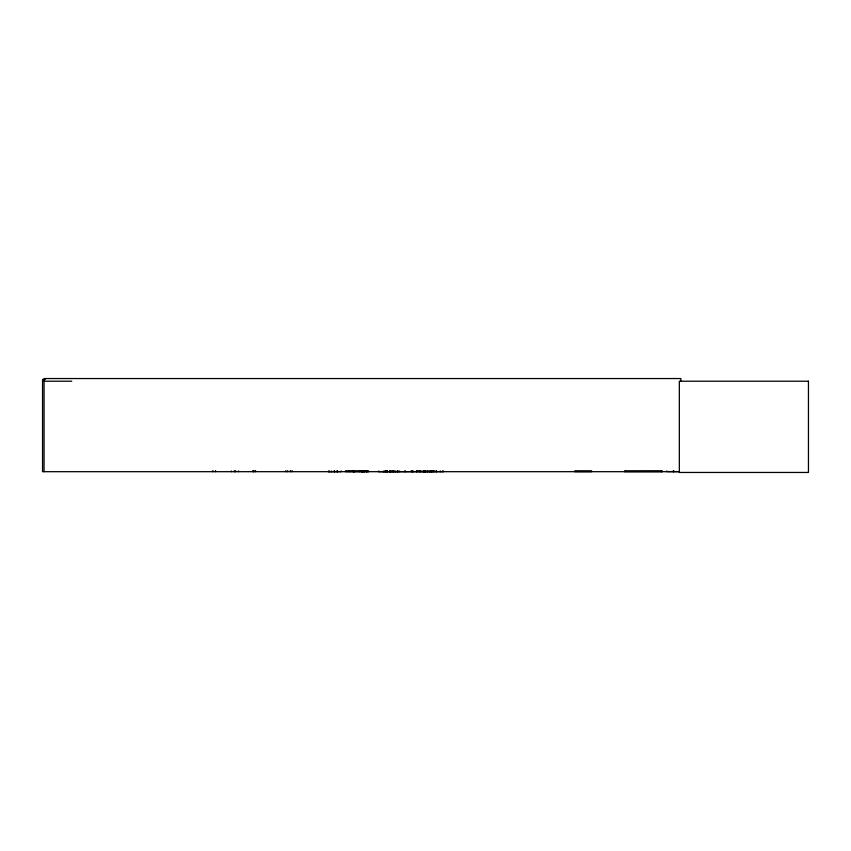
<?xml version="1.0" encoding="UTF-8"?>
<svg xmlns="http://www.w3.org/2000/svg" width="851" height="851" viewBox="0 0 851 851"><rect width="100%" height="100%" fill="white"/><g stroke="black" fill="none" stroke-linecap="round" stroke-linejoin="round"><path stroke-width="1.28" d="M624.847 471.082L624.857 471.667L624.868 471.082L662.025 471.082L661.908 471.688L662.025 471.082M624.847 471.358L662.025 471.326M378.567 471.688L443.318 471.614M378.833 471.571L378.876 470.933M432.393 471.571L432.468 470.933M328.433 471.688L340.974 471.592M366.302 471.571L366.228 470.741M354.324 471.571L354.176 470.933M349.25 471.497L349.335 470.933M328.89 471.592L328.965 470.997M337.209 471.592L337.283 470.997M368.334 471.592L345.346 471.635M349.048 471.592L349.133 470.997M353.995 471.592L354.09 470.997M45.209 379.503L42.55 379.503L42.55 471.688L679.502 471.688M42.55 381.216L71.739 381.216M345.368 471.092L367.887 471.092M574.691 471.092L591.732 471.092M345.336 471.337L367.919 471.337M574.659 471.337L591.764 471.337M574.68 471.635L591.753 471.635M624.847 471.635L662.025 471.614M679.162 471.592L666.716 471.592L666.716 470.933M366.983 471.688L367.089 470.933L367.153 471.592M362.792 471.592L362.994 470.741M362.324 471.592L362.228 470.997L362.143 471.688M430.032 471.592L429.946 470.997L429.861 471.688M423.266 471.592L423.181 470.997M395.407 471.592L395.332 470.997L395.258 471.688M387.088 471.592L387.014 470.997M393.056 471.592L392.992 470.997M383.322 471.592L383.248 470.997L383.184 471.688M443.041 471.592L442.988 470.997M419.011 471.571L418.958 470.933M411.171 471.571L411.118 470.933M397.109 471.592L397.077 470.997L397.034 471.688M404.746 471.571L404.693 470.933M392.024 471.571L391.981 470.933M680.832 381.216L680.832 378.546L44.05 378.546L44.05 471.688M673.801 470.741L673.801 471.688M673.322 470.741L673.322 471.688M442.945 470.933L442.945 471.688M440.361 470.933L440.361 471.688M436.478 470.741L436.478 471.688M436.063 470.741L436.031 471.688M434.084 470.741L434.084 471.688M433.702 470.741L433.702 471.688M431.34 470.933L431.34 471.688M431.138 470.933L431.138 471.688L431.095 470.741M430.68 470.741L430.68 471.688M429.181 470.933L429.181 471.688M427.947 470.741L427.947 471.688M427.564 470.741L427.564 471.688M427.308 470.741L427.308 471.688M427.064 470.741L427.064 471.688M425.521 470.933L425.521 471.688M425.277 470.741L425.277 471.688L425.117 470.997M425.043 470.741L425.043 471.688M424.723 470.741L424.723 471.688M424.287 470.741L424.213 471.688L424.17 470.997M423.553 470.933L423.553 471.688M423.096 470.933L423.096 471.688M421.288 470.933L421.288 471.688M420.192 470.741L420.192 471.688M419.756 470.741L419.756 471.688M416.916 470.741L416.916 471.688M416.49 470.741L416.49 471.688M413.129 470.933L413.129 471.688M412.469 470.741L412.469 471.688M412.033 470.741L412.033 471.688M405.406 470.933L405.406 471.688M399.64 470.933L399.64 471.688M398.002 470.741L398.002 471.688M397.555 470.741L397.555 471.688M394.066 470.741L394.066 471.688M393.619 470.741L393.619 471.688M392.928 470.933L392.928 471.688M391.311 470.933L391.311 471.688M390.396 470.741L390.396 471.688M389.747 470.741L389.747 471.688M387.152 470.741L387.152 471.688M386.822 470.741L386.918 471.688M385.95 470.741L385.95 471.688M385.514 470.741L385.514 471.688M384.599 470.933L384.599 471.688M368.504 470.933L368.504 471.688M366.473 470.741L366.409 471.688M364.462 470.741L364.462 471.688M364.228 470.741L364.228 471.688M363.217 470.741L363.217 471.688M363.175 470.741L363.058 471.688M361.877 470.933L361.877 471.688M361.579 470.933L361.579 471.688M359.633 470.933L359.633 471.688M354.441 470.933L354.441 471.688M353.325 470.741L353.325 471.688L353.144 470.741M353.101 470.741L353.101 471.688M341.113 470.933L341.113 471.688M337.485 470.741L337.358 471.688M337.145 470.741L337.145 471.688M334.549 470.741L334.549 471.688M334.262 470.741L334.262 471.688M331.369 470.933L331.369 471.688M329.039 470.933L329.039 471.688M292.021 470.55L292.021 471.688M290.425 470.55L290.425 471.688M287.755 470.55L287.755 471.688M285.872 470.55L285.872 471.688M255.502 470.55L255.502 471.688M253.906 470.55L253.906 471.688M253.619 470.55L253.619 471.688M252.843 470.55L252.843 471.688M238.578 470.933L238.578 471.688M235.738 470.933L235.738 471.688M234.961 470.933L234.961 471.688M234.238 470.933L234.238 471.688M231.344 470.933L231.344 471.688M215.548 470.55L215.548 471.688M212.888 470.55L212.888 471.688M417.798 471.497L417.83 470.933L417.798 471.497M432.042 471.614L431.957 470.933L432.063 471.592M808.45 381.216L679.332 381.216L679.332 472.454L808.45 472.454L808.45 381.216M390.035 471.688L390.035 470.741L389.96 471.688"/></g></svg>
